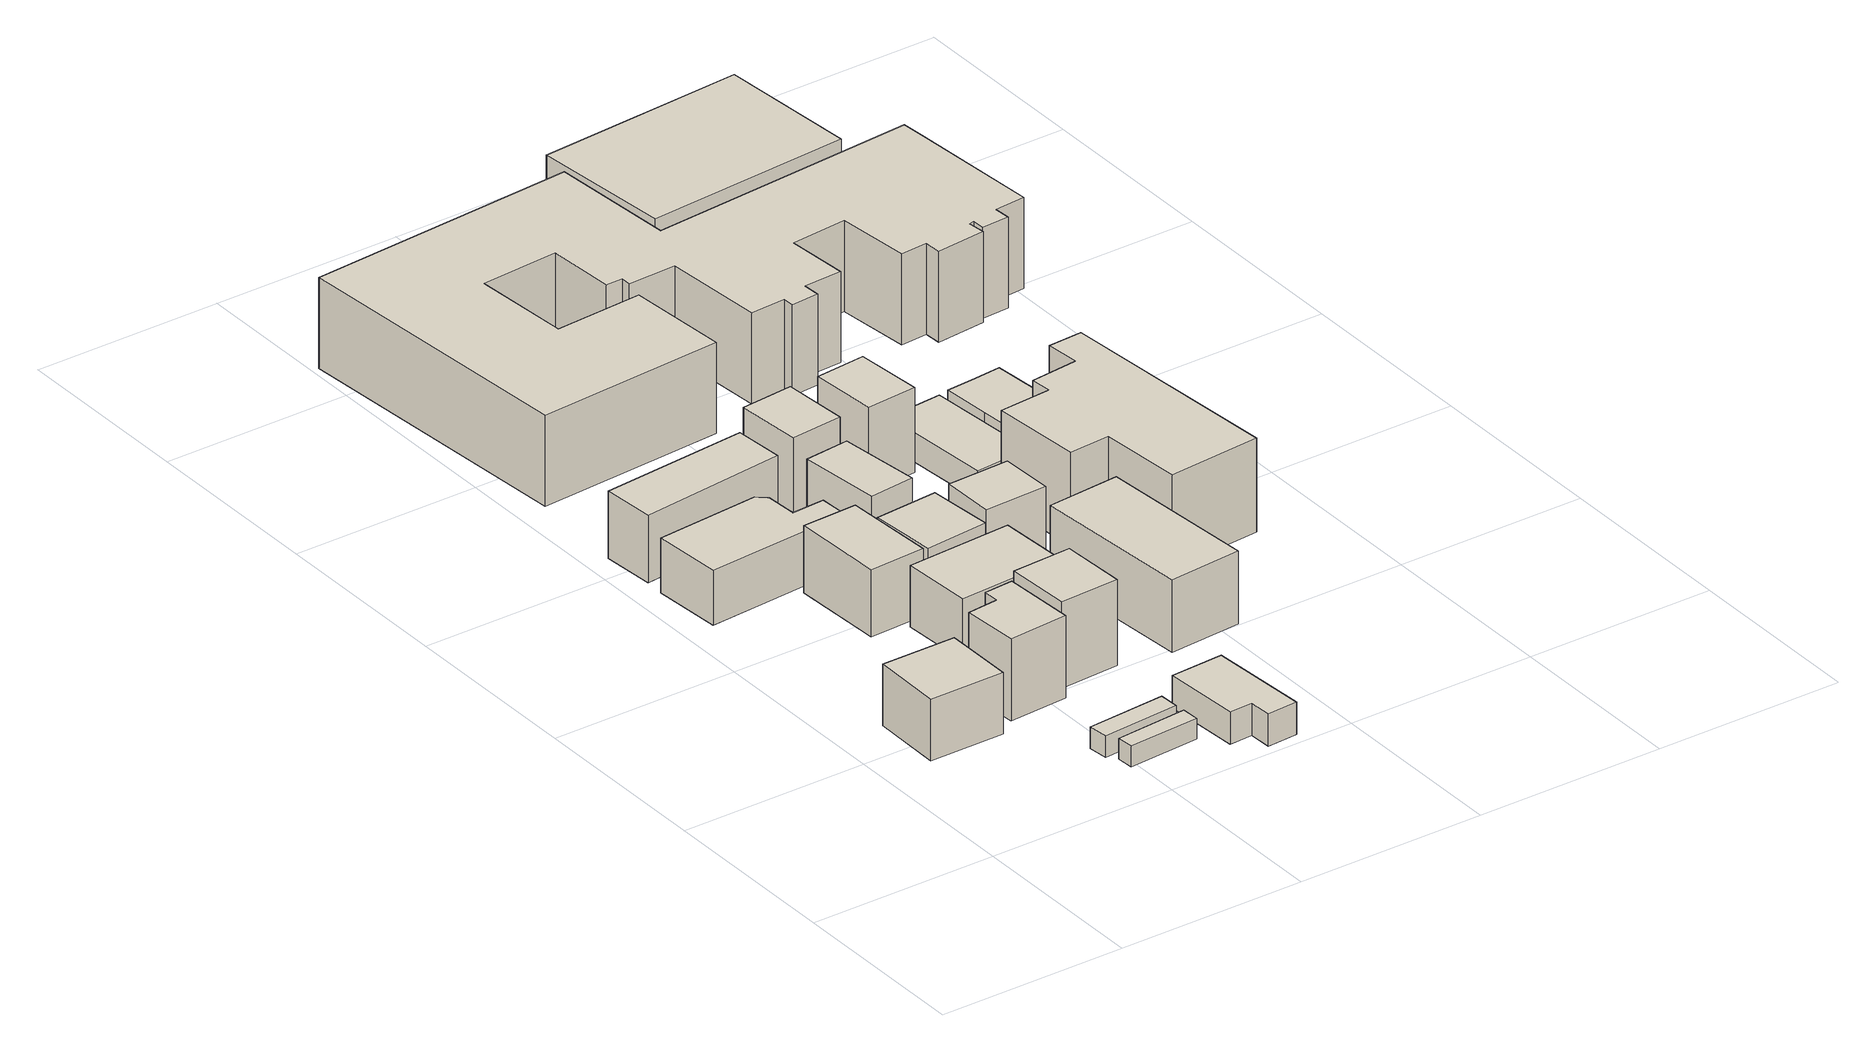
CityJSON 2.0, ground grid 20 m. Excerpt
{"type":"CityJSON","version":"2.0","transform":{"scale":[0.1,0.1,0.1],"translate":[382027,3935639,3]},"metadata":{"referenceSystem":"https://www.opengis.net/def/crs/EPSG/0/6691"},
"CityObjects":{
"building1":{"type":"Building","attributes":{"平成28年度建物利用現況.図形面積":61.57,"平成28年度建物利用現況.建物地上階数":2,"平成28年度建物利用現況.建物地下階数":0,"平成28年度建物利用現況.建物構造コード":"21","平成28年度建物利用現況.建物用途分類コード":"123","平成28年度建物利用現況.建物用途細分類コード":"0","平成28年度建物利用現況.延べ面積換算コード":"1","平成28年度建物利用現況.変化フラグ":"0","平成28年度建物利用現況.延べ面積換算係数":"1.000","平成28年度建物利用現況.過年度修正フラグ":"0","平成28年度建物利用現況.調整フラグ":"0","平成28年度建物利用現況.区市町村コード":"111","平成28年度建物利用現況.大字・町コード":"24","平成28年度建物利用現況.町・丁目コード":"2","平成28年度建物利用現況.13_区市町村コード_大字・町コード_町・丁目コード":"13111024002","平成28年度建物利用現況.区市町村名称":"大田区","平成28年度建物利用現況.町丁目名称":"多摩川二丁目","地域地区":"11,18,25","多摩川浸水想定区域（計画規模）.規模":"L1","多摩川浸水想定区域（計画規模）.浸水ランク":"2","多摩川浸水想定区域（計画規模）.浸水深":1.52,"多摩川浸水想定区域（想定最大規模）.規模":"L2","多摩川浸水想定区域（想定最大規模）.浸水ランク":"2","多摩川浸水想定区域（想定最大規模）.浸水深":2.45,"多摩川浸水想定区域（想定最大規模）.継続時間":1,"城南地区浸水想定区域（想定最大規模）.規模":"L2","城南地区浸水想定区域（想定最大規模）.浸水ランク":"1","城南地区浸水想定区域（想定最大規模）.浸水深":0.281,"usage":"413","measuredHeight":7.1,"storeysAboveGround":2,"storeysBelowGround":0,"BuildingDetails.buildingRoofEdgeArea":61.57,"BuildingDetails.fireproofStructureType":"1003","BuildingDetails.districtsAndZonesType":"11","BuildingDetails.landUsePlanType":"211","BuildingDetails.prefecture":"13","BuildingDetails.city":"13111","BuildingDetails.surveyYear":2016},"geometry":[{"type":"Solid","lod":"1","boundaries":[[[[0,1,2,3]],[[2,4,5,3]],[[1,6,4,2]],[[0,7,6,1]],[[3,5,7,0]],[[4,6,7,5]]]]}]},
"building2":{"type":"Building","attributes":{"平成28年度建物利用現況.図形面積":44.34,"平成28年度建物利用現況.建物地上階数":4,"平成28年度建物利用現況.建物地下階数":0,"平成28年度建物利用現況.建物構造コード":"11","平成28年度建物利用現況.建物用途分類コード":"121","平成28年度建物利用現況.建物用途細分類コード":"0","平成28年度建物利用現況.延べ面積換算コード":"1","平成28年度建物利用現況.変化フラグ":"0","平成28年度建物利用現況.延べ面積換算係数":"1.000","平成28年度建物利用現況.過年度修正フラグ":"0","平成28年度建物利用現況.調整フラグ":"0","平成28年度建物利用現況.区市町村コード":"111","平成28年度建物利用現況.大字・町コード":"24","平成28年度建物利用現況.町・丁目コード":"2","平成28年度建物利用現況.13_区市町村コード_大字・町コード_町・丁目コード":"13111024002","平成28年度建物利用現況.区市町村名称":"大田区","平成28年度建物利用現況.町丁目名称":"多摩川二丁目","地域地区":"11,18,25","多摩川浸水想定区域（計画規模）.規模":"L1","多摩川浸水想定区域（計画規模）.浸水ランク":"2","多摩川浸水想定区域（計画規模）.浸水深":1.51,"多摩川浸水想定区域（想定最大規模）.規模":"L2","多摩川浸水想定区域（想定最大規模）.浸水ランク":"2","多摩川浸水想定区域（想定最大規模）.浸水深":2.43,"多摩川浸水想定区域（想定最大規模）.継続時間":1,"城南地区浸水想定区域（想定最大規模）.規模":"L2","城南地区浸水想定区域（想定最大規模）.浸水ランク":"1","城南地区浸水想定区域（想定最大規模）.浸水深":0.257,"usage":"401","measuredHeight":10.8,"storeysAboveGround":4,"storeysBelowGround":0,"BuildingDetails.buildingRoofEdgeArea":44.34,"BuildingDetails.fireproofStructureType":"1001","BuildingDetails.districtsAndZonesType":"11","BuildingDetails.landUsePlanType":"2121","BuildingDetails.prefecture":"13","BuildingDetails.city":"13111","BuildingDetails.surveyYear":2016},"geometry":[{"type":"Solid","lod":"1","boundaries":[[[[8,9,10,11,12,13]],[[12,14,15,13]],[[11,16,14,12]],[[10,17,16,11]],[[9,18,17,10]],[[8,19,18,9]],[[13,15,19,8]],[[14,16,17,18,19,15]]]]}]},
"building3":{"type":"Building","attributes":{"平成28年度建物利用現況.図形面積":14.3,"平成28年度建物利用現況.建物地上階数":0,"平成28年度建物利用現況.建物地下階数":0,"平成28年度建物利用現況.建物構造コード":"0","平成28年度建物利用現況.建物用途分類コード":"132","平成28年度建物利用現況.建物用途細分類コード":"0","平成28年度建物利用現況.延べ面積換算コード":"0","平成28年度建物利用現況.変化フラグ":"0","平成28年度建物利用現況.延べ面積換算係数":"0.000","平成28年度建物利用現況.過年度修正フラグ":"0","平成28年度建物利用現況.調整フラグ":"1","平成28年度建物利用現況.説明注記":"自転車置場","平成28年度建物利用現況.区市町村コード":"111","平成28年度建物利用現況.大字・町コード":"24","平成28年度建物利用現況.町・丁目コード":"2","平成28年度建物利用現況.13_区市町村コード_大字・町コード_町・丁目コード":"13111024002","平成28年度建物利用現況.区市町村名称":"大田区","平成28年度建物利用現況.町丁目名称":"多摩川二丁目","地域地区":"11,18,25","多摩川浸水想定区域（計画規模）.規模":"L1","多摩川浸水想定区域（計画規模）.浸水ランク":"2","多摩川浸水想定区域（計画規模）.浸水深":1.69,"多摩川浸水想定区域（想定最大規模）.規模":"L2","多摩川浸水想定区域（想定最大規模）.浸水ランク":"2","多摩川浸水想定区域（想定最大規模）.浸水深":2.73,"多摩川浸水想定区域（想定最大規模）.継続時間":1,"城南地区浸水想定区域（想定最大規模）.規模":"L2","城南地区浸水想定区域（想定最大規模）.浸水ランク":"1","城南地区浸水想定区域（想定最大規模）.浸水深":0.281,"usage":"412","measuredHeight":2.2,"BuildingDetails.buildingRoofEdgeArea":14.3,"BuildingDetails.fireproofStructureType":"0","BuildingDetails.districtsAndZonesType":"11","BuildingDetails.landUsePlanType":"2112","BuildingDetails.prefecture":"13","BuildingDetails.city":"13111","BuildingDetails.surveyYear":2016},"geometry":[{"type":"Solid","lod":"1","boundaries":[[[[20,21,22,23]],[[22,24,25,23]],[[21,26,24,22]],[[20,27,26,21]],[[23,25,27,20]],[[24,26,27,25]]]]}]},
"building4":{"type":"Building","attributes":{"平成28年度建物利用現況.図形面積":17.1,"平成28年度建物利用現況.建物地上階数":0,"平成28年度建物利用現況.建物地下階数":0,"平成28年度建物利用現況.建物構造コード":"0","平成28年度建物利用現況.建物用途分類コード":"132","平成28年度建物利用現況.建物用途細分類コード":"0","平成28年度建物利用現況.延べ面積換算コード":"0","平成28年度建物利用現況.変化フラグ":"0","平成28年度建物利用現況.延べ面積換算係数":"0.000","平成28年度建物利用現況.過年度修正フラグ":"0","平成28年度建物利用現況.調整フラグ":"1","平成28年度建物利用現況.説明注記":"自転車置場","平成28年度建物利用現況.区市町村コード":"111","平成28年度建物利用現況.大字・町コード":"24","平成28年度建物利用現況.町・丁目コード":"2","平成28年度建物利用現況.13_区市町村コード_大字・町コード_町・丁目コード":"13111024002","平成28年度建物利用現況.区市町村名称":"大田区","平成28年度建物利用現況.町丁目名称":"多摩川二丁目","地域地区":"11,18,25","多摩川浸水想定区域（計画規模）.規模":"L1","多摩川浸水想定区域（計画規模）.浸水ランク":"2","多摩川浸水想定区域（計画規模）.浸水深":1.69,"多摩川浸水想定区域（想定最大規模）.規模":"L2","多摩川浸水想定区域（想定最大規模）.浸水ランク":"2","多摩川浸水想定区域（想定最大規模）.浸水深":2.73,"多摩川浸水想定区域（想定最大規模）.継続時間":1,"城南地区浸水想定区域（想定最大規模）.規模":"L2","城南地区浸水想定区域（想定最大規模）.浸水ランク":"1","城南地区浸水想定区域（想定最大規模）.浸水深":0.281,"usage":"412","measuredHeight":2.3,"BuildingDetails.buildingRoofEdgeArea":17.1,"BuildingDetails.fireproofStructureType":"0","BuildingDetails.districtsAndZonesType":"11","BuildingDetails.landUsePlanType":"2112","BuildingDetails.prefecture":"13","BuildingDetails.city":"13111","BuildingDetails.surveyYear":2016},"geometry":[{"type":"Solid","lod":"1","boundaries":[[[[28,29,30,31]],[[30,32,33,31]],[[29,34,32,30]],[[28,35,34,29]],[[31,33,35,28]],[[32,34,35,33]]]]}]},
"building5":{"type":"Building","attributes":{"平成28年度建物利用現況.図形面積":100.41,"平成28年度建物利用現況.建物地上階数":2,"平成28年度建物利用現況.建物地下階数":0,"平成28年度建物利用現況.建物構造コード":"12","平成28年度建物利用現況.建物用途分類コード":"142","平成28年度建物利用現況.建物用途細分類コード":"0","平成28年度建物利用現況.延べ面積換算コード":"1","平成28年度建物利用現況.変化フラグ":"0","平成28年度建物利用現況.延べ面積換算係数":"1.000","平成28年度建物利用現況.過年度修正フラグ":"0","平成28年度建物利用現況.調整フラグ":"0","平成28年度建物利用現況.区市町村コード":"111","平成28年度建物利用現況.大字・町コード":"24","平成28年度建物利用現況.町・丁目コード":"2","平成28年度建物利用現況.13_区市町村コード_大字・町コード_町・丁目コード":"13111024002","平成28年度建物利用現況.区市町村名称":"大田区","平成28年度建物利用現況.町丁目名称":"多摩川二丁目","地域地区":"11,18,25","多摩川浸水想定区域（計画規模）.規模":"L1","多摩川浸水想定区域（計画規模）.浸水ランク":"2","多摩川浸水想定区域（計画規模）.浸水深":1.46,"多摩川浸水想定区域（想定最大規模）.規模":"L2","多摩川浸水想定区域（想定最大規模）.浸水ランク":"2","多摩川浸水想定区域（想定最大規模）.浸水深":2.27,"多摩川浸水想定区域（想定最大規模）.継続時間":1,"城南地区浸水想定区域（想定最大規模）.規模":"L2","城南地区浸水想定区域（想定最大規模）.浸水ランク":"1","城南地区浸水想定区域（想定最大規模）.浸水深":0.324,"usage":"415","measuredHeight":6.2,"storeysAboveGround":2,"storeysBelowGround":0,"BuildingDetails.buildingRoofEdgeArea":100.41,"BuildingDetails.fireproofStructureType":"1002","BuildingDetails.districtsAndZonesType":"11","BuildingDetails.landUsePlanType":"2115","BuildingDetails.prefecture":"13","BuildingDetails.city":"13111","BuildingDetails.surveyYear":2016},"geometry":[{"type":"Solid","lod":"1","boundaries":[[[[36,37,38,39,40,41,42]],[[41,43,44,42]],[[40,45,43,41]],[[39,46,45,40]],[[38,47,46,39]],[[37,48,47,38]],[[36,49,48,37]],[[42,44,49,36]],[[43,45,46,47,48,49,44]]]]}]},
"building6":{"type":"Building","attributes":{"平成28年度建物利用現況.図形面積":86.12,"平成28年度建物利用現況.建物地上階数":2,"平成28年度建物利用現況.建物地下階数":0,"平成28年度建物利用現況.建物構造コード":"12","平成28年度建物利用現況.建物用途分類コード":"142","平成28年度建物利用現況.建物用途細分類コード":"0","平成28年度建物利用現況.延べ面積換算コード":"1","平成28年度建物利用現況.変化フラグ":"0","平成28年度建物利用現況.延べ面積換算係数":"1.000","平成28年度建物利用現況.過年度修正フラグ":"0","平成28年度建物利用現況.調整フラグ":"0","平成28年度建物利用現況.区市町村コード":"111","平成28年度建物利用現況.大字・町コード":"24","平成28年度建物利用現況.町・丁目コード":"2","平成28年度建物利用現況.13_区市町村コード_大字・町コード_町・丁目コード":"13111024002","平成28年度建物利用現況.区市町村名称":"大田区","平成28年度建物利用現況.町丁目名称":"多摩川二丁目","地域地区":"11,18,25","多摩川浸水想定区域（計画規模）.規模":"L1","多摩川浸水想定区域（計画規模）.浸水ランク":"2","多摩川浸水想定区域（計画規模）.浸水深":1.56,"多摩川浸水想定区域（想定最大規模）.規模":"L2","多摩川浸水想定区域（想定最大規模）.浸水ランク":"2","多摩川浸水想定区域（想定最大規模）.浸水深":2.37,"多摩川浸水想定区域（想定最大規模）.継続時間":1,"城南地区浸水想定区域（想定最大規模）.規模":"L2","城南地区浸水想定区域（想定最大規模）.浸水ランク":"1","城南地区浸水想定区域（想定最大規模）.浸水深":0.356,"usage":"415","measuredHeight":7.2,"storeysAboveGround":2,"storeysBelowGround":0,"BuildingDetails.buildingRoofEdgeArea":86.12,"BuildingDetails.fireproofStructureType":"1002","BuildingDetails.districtsAndZonesType":"11","BuildingDetails.landUsePlanType":"2115","BuildingDetails.prefecture":"13","BuildingDetails.city":"13111","BuildingDetails.surveyYear":2016},"geometry":[{"type":"Solid","lod":"1","boundaries":[[[[50,51,52,53]],[[52,54,55,53]],[[51,56,54,52]],[[50,57,56,51]],[[53,55,57,50]],[[54,56,57,55]]]]}]},
"building7":{"type":"Building","attributes":{"平成28年度建物利用現況.図形面積":59.14,"平成28年度建物利用現況.建物地上階数":2,"平成28年度建物利用現況.建物地下階数":0,"平成28年度建物利用現況.建物構造コード":"21","平成28年度建物利用現況.建物用途分類コード":"131","平成28年度建物利用現況.建物用途細分類コード":"0","平成28年度建物利用現況.延べ面積換算コード":"1","平成28年度建物利用現況.変化フラグ":"0","平成28年度建物利用現況.延べ面積換算係数":"1.000","平成28年度建物利用現況.過年度修正フラグ":"0","平成28年度建物利用現況.調整フラグ":"0","平成28年度建物利用現況.区市町村コード":"111","平成28年度建物利用現況.大字・町コード":"24","平成28年度建物利用現況.町・丁目コード":"2","平成28年度建物利用現況.13_区市町村コード_大字・町コード_町・丁目コード":"13111024002","平成28年度建物利用現況.区市町村名称":"大田区","平成28年度建物利用現況.町丁目名称":"多摩川二丁目","地域地区":"11,18,25","多摩川浸水想定区域（計画規模）.規模":"L1","多摩川浸水想定区域（計画規模）.浸水ランク":"2","多摩川浸水想定区域（計画規模）.浸水深":1.47,"多摩川浸水想定区域（想定最大規模）.規模":"L2","多摩川浸水想定区域（想定最大規模）.浸水ランク":"2","多摩川浸水想定区域（想定最大規模）.浸水深":2.29,"多摩川浸水想定区域（想定最大規模）.継続時間":1,"城南地区浸水想定区域（想定最大規模）.規模":"L2","城南地区浸水想定区域（想定最大規模）.浸水ランク":"1","城南地区浸水想定区域（想定最大規模）.浸水深":0.23,"usage":"411","measuredHeight":8.5,"storeysAboveGround":2,"storeysBelowGround":0,"BuildingDetails.buildingRoofEdgeArea":59.14,"BuildingDetails.fireproofStructureType":"1003","BuildingDetails.districtsAndZonesType":"11","BuildingDetails.landUsePlanType":"2111","BuildingDetails.prefecture":"13","BuildingDetails.city":"13111","BuildingDetails.surveyYear":2016},"geometry":[{"type":"Solid","lod":"1","boundaries":[[[[58,59,60,61]],[[60,62,63,61]],[[59,64,62,60]],[[58,65,64,59]],[[61,63,65,58]],[[62,64,65,63]]]]}]},
"building8":{"type":"Building","attributes":{"平成28年度建物利用現況.図形面積":44.87,"平成28年度建物利用現況.建物地上階数":3,"平成28年度建物利用現況.建物地下階数":0,"平成28年度建物利用現況.建物構造コード":"12","平成28年度建物利用現況.建物用途分類コード":"131","平成28年度建物利用現況.建物用途細分類コード":"0","平成28年度建物利用現況.延べ面積換算コード":"1","平成28年度建物利用現況.変化フラグ":"0","平成28年度建物利用現況.延べ面積換算係数":"1.000","平成28年度建物利用現況.過年度修正フラグ":"0","平成28年度建物利用現況.調整フラグ":"0","平成28年度建物利用現況.区市町村コード":"111","平成28年度建物利用現況.大字・町コード":"24","平成28年度建物利用現況.町・丁目コード":"2","平成28年度建物利用現況.13_区市町村コード_大字・町コード_町・丁目コード":"13111024002","平成28年度建物利用現況.区市町村名称":"大田区","平成28年度建物利用現況.町丁目名称":"多摩川二丁目","地域地区":"11,18,25","多摩川浸水想定区域（計画規模）.規模":"L1","多摩川浸水想定区域（計画規模）.浸水ランク":"2","多摩川浸水想定区域（計画規模）.浸水深":1.51,"多摩川浸水想定区域（想定最大規模）.規模":"L2","多摩川浸水想定区域（想定最大規模）.浸水ランク":"2","多摩川浸水想定区域（想定最大規模）.浸水深":2.43,"多摩川浸水想定区域（想定最大規模）.継続時間":1,"城南地区浸水想定区域（想定最大規模）.規模":"L2","城南地区浸水想定区域（想定最大規模）.浸水ランク":"1","城南地区浸水想定区域（想定最大規模）.浸水深":0.257,"usage":"411","measuredHeight":11.2,"storeysAboveGround":3,"storeysBelowGround":0,"BuildingDetails.buildingRoofEdgeArea":44.87,"BuildingDetails.fireproofStructureType":"1002","BuildingDetails.districtsAndZonesType":"11","BuildingDetails.landUsePlanType":"2111","BuildingDetails.prefecture":"13","BuildingDetails.city":"13111","BuildingDetails.surveyYear":2016},"geometry":[{"type":"Solid","lod":"1","boundaries":[[[[66,67,68,69]],[[68,70,71,69]],[[67,72,70,68]],[[66,73,72,67]],[[69,71,73,66]],[[70,72,73,71]]]]}]},
"building9":{"type":"Building","attributes":{"平成28年度建物利用現況.図形面積":86.37,"平成28年度建物利用現況.建物地上階数":2,"平成28年度建物利用現況.建物地下階数":0,"平成28年度建物利用現況.建物構造コード":"21","平成28年度建物利用現況.建物用途分類コード":"131","平成28年度建物利用現況.建物用途細分類コード":"0","平成28年度建物利用現況.延べ面積換算コード":"1","平成28年度建物利用現況.変化フラグ":"0","平成28年度建物利用現況.延べ面積換算係数":"1.000","平成28年度建物利用現況.過年度修正フラグ":"0","平成28年度建物利用現況.調整フラグ":"0","平成28年度建物利用現況.区市町村コード":"111","平成28年度建物利用現況.大字・町コード":"24","平成28年度建物利用現況.町・丁目コード":"2","平成28年度建物利用現況.13_区市町村コード_大字・町コード_町・丁目コード":"13111024002","平成28年度建物利用現況.区市町村名称":"大田区","平成28年度建物利用現況.町丁目名称":"多摩川二丁目","地域地区":"11,18,25","多摩川浸水想定区域（計画規模）.規模":"L1","多摩川浸水想定区域（計画規模）.浸水ランク":"2","多摩川浸水想定区域（計画規模）.浸水深":1.41,"多摩川浸水想定区域（想定最大規模）.規模":"L2","多摩川浸水想定区域（想定最大規模）.浸水ランク":"2","多摩川浸水想定区域（想定最大規模）.浸水深":2.33,"多摩川浸水想定区域（想定最大規模）.継続時間":1,"城南地区浸水想定区域（想定最大規模）.規模":"L2","城南地区浸水想定区域（想定最大規模）.浸水ランク":"1","城南地区浸水想定区域（想定最大規模）.浸水深":0.264,"usage":"411","measuredHeight":7.2,"storeysAboveGround":2,"storeysBelowGround":0,"BuildingDetails.buildingRoofEdgeArea":86.37,"BuildingDetails.fireproofStructureType":"1003","BuildingDetails.districtsAndZonesType":"11","BuildingDetails.landUsePlanType":"2111","BuildingDetails.prefecture":"13","BuildingDetails.city":"13111","BuildingDetails.surveyYear":2016},"geometry":[{"type":"Solid","lod":"1","boundaries":[[[[74,75,76,77]],[[76,78,79,77]],[[75,80,78,76]],[[74,81,80,75]],[[77,79,81,74]],[[78,80,81,79]]]]}]},
"building10":{"type":"Building","attributes":{"平成28年度建物利用現況.図形面積":55.21,"平成28年度建物利用現況.建物地上階数":0,"平成28年度建物利用現況.建物地下階数":0,"平成28年度建物利用現況.建物構造コード":"0","平成28年度建物利用現況.建物用途分類コード":"132","平成28年度建物利用現況.建物用途細分類コード":"0","平成28年度建物利用現況.延べ面積換算コード":"0","平成28年度建物利用現況.変化フラグ":"0","平成28年度建物利用現況.延べ面積換算係数":"0.000","平成28年度建物利用現況.過年度修正フラグ":"0","平成28年度建物利用現況.調整フラグ":"1","平成28年度建物利用現況.説明注記":"配電室","平成28年度建物利用現況.区市町村コード":"111","平成28年度建物利用現況.大字・町コード":"24","平成28年度建物利用現況.町・丁目コード":"2","平成28年度建物利用現況.13_区市町村コード_大字・町コード_町・丁目コード":"13111024002","平成28年度建物利用現況.区市町村名称":"大田区","平成28年度建物利用現況.町丁目名称":"多摩川二丁目","地域地区":"11,18,25","多摩川浸水想定区域（計画規模）.規模":"L1","多摩川浸水想定区域（計画規模）.浸水ランク":"2","多摩川浸水想定区域（計画規模）.浸水深":1.79,"多摩川浸水想定区域（想定最大規模）.規模":"L2","多摩川浸水想定区域（想定最大規模）.浸水ランク":"2","多摩川浸水想定区域（想定最大規模）.浸水深":2.83,"多摩川浸水想定区域（想定最大規模）.継続時間":1,"城南地区浸水想定区域（想定最大規模）.規模":"L2","城南地区浸水想定区域（想定最大規模）.浸水ランク":"1","城南地区浸水想定区域（想定最大規模）.浸水深":0.314,"usage":"412","measuredHeight":3.7,"BuildingDetails.buildingRoofEdgeArea":55.21,"BuildingDetails.fireproofStructureType":"0","BuildingDetails.districtsAndZonesType":"11","BuildingDetails.landUsePlanType":"2112","BuildingDetails.prefecture":"13","BuildingDetails.city":"13111","BuildingDetails.surveyYear":2016},"geometry":[{"type":"Solid","lod":"1","boundaries":[[[[82,83,84,85,86,87]],[[86,88,89,87]],[[85,90,88,86]],[[84,91,90,85]],[[83,92,91,84]],[[82,93,92,83]],[[87,89,93,82]],[[88,90,91,92,93,89]]]]}]},
"building11":{"type":"Building","attributes":{"平成28年度建物利用現況.図形面積":9.22,"平成28年度建物利用現況.建物地上階数":0,"平成28年度建物利用現況.建物地下階数":0,"平成28年度建物利用現況.建物構造コード":"0","平成28年度建物利用現況.建物用途分類コード":"142","平成28年度建物利用現況.建物用途細分類コード":"0","平成28年度建物利用現況.延べ面積換算コード":"0","平成28年度建物利用現況.変化フラグ":"0","平成28年度建物利用現況.延べ面積換算係数":"0.000","平成28年度建物利用現況.過年度修正フラグ":"0","平成28年度建物利用現況.調整フラグ":"1","平成28年度建物利用現況.説明注記":"物置","平成28年度建物利用現況.区市町村コード":"111","平成28年度建物利用現況.大字・町コード":"24","平成28年度建物利用現況.町・丁目コード":"2","平成28年度建物利用現況.13_区市町村コード_大字・町コード_町・丁目コード":"13111024002","平成28年度建物利用現況.区市町村名称":"大田区","平成28年度建物利用現況.町丁目名称":"多摩川二丁目","地域地区":"11,18,25","多摩川浸水想定区域（計画規模）.規模":"L1","多摩川浸水想定区域（計画規模）.浸水ランク":"2","多摩川浸水想定区域（計画規模）.浸水深":1.47,"多摩川浸水想定区域（想定最大規模）.規模":"L2","多摩川浸水想定区域（想定最大規模）.浸水ランク":"2","多摩川浸水想定区域（想定最大規模）.浸水深":2.29,"多摩川浸水想定区域（想定最大規模）.継続時間":1,"城南地区浸水想定区域（想定最大規模）.規模":"L2","城南地区浸水想定区域（想定最大規模）.浸水ランク":"1","城南地区浸水想定区域（想定最大規模）.浸水深":0.356,"usage":"415","measuredHeight":2.5,"BuildingDetails.buildingRoofEdgeArea":9.22,"BuildingDetails.fireproofStructureType":"0","BuildingDetails.districtsAndZonesType":"11","BuildingDetails.landUsePlanType":"2115","BuildingDetails.prefecture":"13","BuildingDetails.city":"13111","BuildingDetails.surveyYear":2016},"geometry":[{"type":"Solid","lod":"1","boundaries":[[[[94,95,96,97]],[[96,98,99,97]],[[95,100,98,96]],[[94,101,100,95]],[[97,99,101,94]],[[98,100,101,99]]]]}]},
"building12":{"type":"Building","attributes":{"平成28年度建物利用現況.図形面積":48.36,"平成28年度建物利用現況.建物地上階数":2,"平成28年度建物利用現況.建物地下階数":0,"平成28年度建物利用現況.建物構造コード":"21","平成28年度建物利用現況.建物用途分類コード":"131","平成28年度建物利用現況.建物用途細分類コード":"0","平成28年度建物利用現況.延べ面積換算コード":"1","平成28年度建物利用現況.変化フラグ":"0","平成28年度建物利用現況.延べ面積換算係数":"1.000","平成28年度建物利用現況.過年度修正フラグ":"0","平成28年度建物利用現況.調整フラグ":"0","平成28年度建物利用現況.区市町村コード":"111","平成28年度建物利用現況.大字・町コード":"24","平成28年度建物利用現況.町・丁目コード":"2","平成28年度建物利用現況.13_区市町村コード_大字・町コード_町・丁目コード":"13111024002","平成28年度建物利用現況.区市町村名称":"大田区","平成28年度建物利用現況.町丁目名称":"多摩川二丁目","地域地区":"11,18,25","多摩川浸水想定区域（計画規模）.規模":"L1","多摩川浸水想定区域（計画規模）.浸水ランク":"2","多摩川浸水想定区域（計画規模）.浸水深":1.37,"多摩川浸水想定区域（想定最大規模）.規模":"L2","多摩川浸水想定区域（想定最大規模）.浸水ランク":"2","多摩川浸水想定区域（想定最大規模）.浸水深":2.19,"多摩川浸水想定区域（想定最大規模）.継続時間":1,"城南地区浸水想定区域（想定最大規模）.規模":"L2","城南地区浸水想定区域（想定最大規模）.浸水ランク":"1","城南地区浸水想定区域（想定最大規模）.浸水深":0.23,"usage":"411","measuredHeight":7.9,"storeysAboveGround":2,"storeysBelowGround":0,"BuildingDetails.buildingRoofEdgeArea":48.36,"BuildingDetails.fireproofStructureType":"1003","BuildingDetails.districtsAndZonesType":"11","BuildingDetails.landUsePlanType":"2111","BuildingDetails.prefecture":"13","BuildingDetails.city":"13111","BuildingDetails.surveyYear":2016},"geometry":[{"type":"Solid","lod":"1","boundaries":[[[[102,103,104,105]],[[104,106,107,105]],[[103,108,106,104]],[[102,109,108,103]],[[105,107,109,102]],[[106,108,109,107]]]]}]},
"building13":{"type":"Building","attributes":{"地域地区":"11,18,25","多摩川浸水想定区域（計画規模）.規模":"L1","多摩川浸水想定区域（計画規模）.浸水ランク":"2","多摩川浸水想定区域（計画規模）.浸水深":1.47,"多摩川浸水想定区域（想定最大規模）.規模":"L2","多摩川浸水想定区域（想定最大規模）.浸水ランク":"2","多摩川浸水想定区域（想定最大規模）.浸水深":2.29,"多摩川浸水想定区域（想定最大規模）.継続時間":1,"城南地区浸水想定区域（想定最大規模）.規模":"L2","城南地区浸水想定区域（想定最大規模）.浸水ランク":"1","城南地区浸水想定区域（想定最大規模）.浸水深":0.324,"usage":"411","measuredHeight":9.8,"BuildingDetails.fireproofStructureType":"0","BuildingDetails.districtsAndZonesType":"11","BuildingDetails.landUsePlanType":"0","BuildingDetails.prefecture":"13","BuildingDetails.city":"13111","BuildingDetails.surveyYear":2016},"geometry":[{"type":"Solid","lod":"1","boundaries":[[[[110,111,112,113]],[[112,114,115,113]],[[111,116,114,112]],[[110,117,116,111]],[[113,115,117,110]],[[114,116,117,115]]]]}]},
"building14":{"type":"Building","attributes":{"平成28年度建物利用現況.図形面積":38.96,"平成28年度建物利用現況.建物地上階数":3,"平成28年度建物利用現況.建物地下階数":0,"平成28年度建物利用現況.建物構造コード":"12","平成28年度建物利用現況.建物用途分類コード":"131","平成28年度建物利用現況.建物用途細分類コード":"0","平成28年度建物利用現況.延べ面積換算コード":"1","平成28年度建物利用現況.変化フラグ":"0","平成28年度建物利用現況.延べ面積換算係数":"1.000","平成28年度建物利用現況.過年度修正フラグ":"0","平成28年度建物利用現況.調整フラグ":"0","平成28年度建物利用現況.区市町村コード":"111","平成28年度建物利用現況.大字・町コード":"24","平成28年度建物利用現況.町・丁目コード":"2","平成28年度建物利用現況.13_区市町村コード_大字・町コード_町・丁目コード":"13111024002","平成28年度建物利用現況.区市町村名称":"大田区","平成28年度建物利用現況.町丁目名称":"多摩川二丁目","地域地区":"11,18,25","多摩川浸水想定区域（計画規模）.規模":"L1","多摩川浸水想定区域（計画規模）.浸水ランク":"2","多摩川浸水想定区域（計画規模）.浸水深":1.36,"多摩川浸水想定区域（想定最大規模）.規模":"L2","多摩川浸水想定区域（想定最大規模）.浸水ランク":"2","多摩川浸水想定区域（想定最大規模）.浸水深":2.12,"多摩川浸水想定区域（想定最大規模）.継続時間":2,"城南地区浸水想定区域（想定最大規模）.規模":"L2","城南地区浸水想定区域（想定最大規模）.浸水ランク":"1","城南地区浸水想定区域（想定最大規模）.浸水深":0.356,"usage":"411","measuredHeight":11.3,"storeysAboveGround":3,"storeysBelowGround":0,"BuildingDetails.buildingRoofEdgeArea":38.96,"BuildingDetails.fireproofStructureType":"1002","BuildingDetails.districtsAndZonesType":"11","BuildingDetails.landUsePlanType":"2111","BuildingDetails.prefecture":"13","BuildingDetails.city":"13111","BuildingDetails.surveyYear":2016},"geometry":[{"type":"Solid","lod":"1","boundaries":[[[[118,119,120,121]],[[120,122,123,121]],[[119,124,122,120]],[[118,125,124,119]],[[121,123,125,118]],[[122,124,125,123]]]]}]},
"building15":{"type":"Building","attributes":{"平成28年度建物利用現況.図形面積":38.55,"平成28年度建物利用現況.建物地上階数":2,"平成28年度建物利用現況.建物地下階数":0,"平成28年度建物利用現況.建物構造コード":"21","平成28年度建物利用現況.建物用途分類コード":"131","平成28年度建物利用現況.建物用途細分類コード":"0","平成28年度建物利用現況.延べ面積換算コード":"1","平成28年度建物利用現況.変化フラグ":"0","平成28年度建物利用現況.延べ面積換算係数":"1.000","平成28年度建物利用現況.過年度修正フラグ":"0","平成28年度建物利用現況.調整フラグ":"0","平成28年度建物利用現況.区市町村コード":"111","平成28年度建物利用現況.大字・町コード":"24","平成28年度建物利用現況.町・丁目コード":"2","平成28年度建物利用現況.13_区市町村コード_大字・町コード_町・丁目コード":"13111024002","平成28年度建物利用現況.区市町村名称":"大田区","平成28年度建物利用現況.町丁目名称":"多摩川二丁目","地域地区":"11,18,25","多摩川浸水想定区域（計画規模）.規模":"L1","多摩川浸水想定区域（計画規模）.浸水ランク":"2","多摩川浸水想定区域（計画規模）.浸水深":1.27,"多摩川浸水想定区域（想定最大規模）.規模":"L2","多摩川浸水想定区域（想定最大規模）.浸水ランク":"2","多摩川浸水想定区域（想定最大規模）.浸水深":2.09,"多摩川浸水想定区域（想定最大規模）.継続時間":1,"城南地区浸水想定区域（想定最大規模）.規模":"L2","城南地区浸水想定区域（想定最大規模）.浸水ランク":"1","城南地区浸水想定区域（想定最大規模）.浸水深":0.194,"usage":"411","measuredHeight":7.3,"storeysAboveGround":2,"storeysBelowGround":0,"BuildingDetails.buildingRoofEdgeArea":38.55,"BuildingDetails.fireproofStructureType":"1003","BuildingDetails.districtsAndZonesType":"11","BuildingDetails.landUsePlanType":"2111","BuildingDetails.prefecture":"13","BuildingDetails.city":"13111","BuildingDetails.surveyYear":2016},"geometry":[{"type":"Solid","lod":"1","boundaries":[[[[126,127,128,129]],[[128,130,131,129]],[[127,132,130,128]],[[126,133,132,127]],[[129,131,133,126]],[[130,132,133,131]]]]}]},
"building16":{"type":"Building","attributes":{"平成28年度建物利用現況.図形面積":133.39,"平成28年度建物利用現況.建物地上階数":2,"平成28年度建物利用現況.建物地下階数":0,"平成28年度建物利用現況.建物構造コード":"12","平成28年度建物利用現況.建物用途分類コード":"141","平成28年度建物利用現況.建物用途細分類コード":"0","平成28年度建物利用現況.延べ面積換算コード":"1","平成28年度建物利用現況.変化フラグ":"0","平成28年度建物利用現況.延べ面積換算係数":"1.000","平成28年度建物利用現況.過年度修正フラグ":"0","平成28年度建物利用現況.調整フラグ":"0","平成28年度建物利用現況.区市町村コード":"111","平成28年度建物利用現況.大字・町コード":"24","平成28年度建物利用現況.町・丁目コード":"2","平成28年度建物利用現況.13_区市町村コード_大字・町コード_町・丁目コード":"13111024002","平成28年度建物利用現況.区市町村名称":"大田区","平成28年度建物利用現況.町丁目名称":"多摩川二丁目","地域地区":"11,18,25","多摩川浸水想定区域（計画規模）.規模":"L1","多摩川浸水想定区域（計画規模）.浸水ランク":"2","多摩川浸水想定区域（計画規模）.浸水深":1.41,"多摩川浸水想定区域（想定最大規模）.規模":"L2","多摩川浸水想定区域（想定最大規模）.浸水ランク":"2","多摩川浸水想定区域（想定最大規模）.浸水深":2.33,"多摩川浸水想定区域（想定最大規模）.継続時間":1,"城南地区浸水想定区域（想定最大規模）.規模":"L2","城南地区浸水想定区域（想定最大規模）.浸水ランク":"1","城南地区浸水想定区域（想定最大規模）.浸水深":0.264,"usage":"441","measuredHeight":9.4,"storeysAboveGround":2,"storeysBelowGround":0,"BuildingDetails.buildingRoofEdgeArea":133.39,"BuildingDetails.fireproofStructureType":"1002","BuildingDetails.districtsAndZonesType":"11","BuildingDetails.landUsePlanType":"213","BuildingDetails.prefecture":"13","BuildingDetails.city":"13111","BuildingDetails.surveyYear":2016},"geometry":[{"type":"Solid","lod":"1","boundaries":[[[[134,135,136,137]],[[136,138,139,137]],[[135,140,138,136]],[[134,141,140,135]],[[137,139,141,134]],[[138,140,141,139]]]]}]},
"building17":{"type":"Building","attributes":{"平成28年度建物利用現況.図形面積":39.14,"平成28年度建物利用現況.建物地上階数":3,"平成28年度建物利用現況.建物地下階数":0,"平成28年度建物利用現況.建物構造コード":"12","平成28年度建物利用現況.建物用途分類コード":"131","平成28年度建物利用現況.建物用途細分類コード":"0","平成28年度建物利用現況.延べ面積換算コード":"2","平成28年度建物利用現況.変化フラグ":"2","平成28年度建物利用現況.延べ面積換算係数":"0.850","平成28年度建物利用現況.過年度修正フラグ":"0","平成28年度建物利用現況.調整フラグ":"0","平成28年度建物利用現況.区市町村コード":"111","平成28年度建物利用現況.大字・町コード":"24","平成28年度建物利用現況.町・丁目コード":"2","平成28年度建物利用現況.13_区市町村コード_大字・町コード_町・丁目コード":"13111024002","平成28年度建物利用現況.区市町村名称":"大田区","平成28年度建物利用現況.町丁目名称":"多摩川二丁目","地域地区":"11,18,25","多摩川浸水想定区域（計画規模）.規模":"L1","多摩川浸水想定区域（計画規模）.浸水ランク":"2","多摩川浸水想定区域（計画規模）.浸水深":1.46,"多摩川浸水想定区域（想定最大規模）.規模":"L2","多摩川浸水想定区域（想定最大規模）.浸水ランク":"2","多摩川浸水想定区域（想定最大規模）.浸水深":2.22,"多摩川浸水想定区域（想定最大規模）.継続時間":2,"城南地区浸水想定区域（想定最大規模）.規模":"L2","城南地区浸水想定区域（想定最大規模）.浸水ランク":"1","城南地区浸水想定区域（想定最大規模）.浸水深":0.341,"usage":"411","measuredHeight":9.9,"storeysAboveGround":3,"storeysBelowGround":0,"BuildingDetails.buildingRoofEdgeArea":39.14,"BuildingDetails.fireproofStructureType":"1002","BuildingDetails.districtsAndZonesType":"11","BuildingDetails.landUsePlanType":"2111","BuildingDetails.prefecture":"13","BuildingDetails.city":"13111","BuildingDetails.surveyYear":2016},"geometry":[{"type":"Solid","lod":"1","boundaries":[[[[142,143,144,145]],[[144,146,147,145]],[[143,148,146,144]],[[142,149,148,143]],[[145,147,149,142]],[[146,148,149,147]]]]}]},
"building18":{"type":"Building","attributes":{"地域地区":"11,18,25","多摩川浸水想定区域（計画規模）.規模":"L1","多摩川浸水想定区域（計画規模）.浸水ランク":"2","多摩川浸水想定区域（計画規模）.浸水深":1.37,"多摩川浸水想定区域（想定最大規模）.規模":"L2","多摩川浸水想定区域（想定最大規模）.浸水ランク":"2","多摩川浸水想定区域（想定最大規模）.浸水深":2.19,"多摩川浸水想定区域（想定最大規模）.継続時間":1,"城南地区浸水想定区域（想定最大規模）.規模":"L2","城南地区浸水想定区域（想定最大規模）.浸水ランク":"1","城南地区浸水想定区域（想定最大規模）.浸水深":0.341,"measuredHeight":3.1,"BuildingDetails.fireproofStructureType":"0","BuildingDetails.districtsAndZonesType":"11","BuildingDetails.landUsePlanType":"0","BuildingDetails.prefecture":"13","BuildingDetails.city":"13111","BuildingDetails.surveyYear":2016},"geometry":[{"type":"Solid","lod":"1","boundaries":[[[[150,151,152,153]],[[152,154,155,153]],[[151,156,154,152]],[[150,157,156,151]],[[153,155,157,150]],[[154,156,157,155]]]]}]},
"building19":{"type":"Building","attributes":{"平成28年度建物利用現況.図形面積":263.06,"平成28年度建物利用現況.建物地上階数":3,"平成28年度建物利用現況.建物地下階数":0,"平成28年度建物利用現況.建物構造コード":"12","平成28年度建物利用現況.建物用途分類コード":"141","平成28年度建物利用現況.建物用途細分類コード":"0","平成28年度建物利用現況.延べ面積換算コード":"2","平成28年度建物利用現況.変化フラグ":"0","平成28年度建物利用現況.延べ面積換算係数":"0.850","平成28年度建物利用現況.過年度修正フラグ":"0","平成28年度建物利用現況.調整フラグ":"0","平成28年度建物利用現況.区市町村コード":"111","平成28年度建物利用現況.大字・町コード":"24","平成28年度建物利用現況.町・丁目コード":"2","平成28年度建物利用現況.13_区市町村コード_大字・町コード_町・丁目コード":"13111024002","平成28年度建物利用現況.区市町村名称":"大田区","平成28年度建物利用現況.町丁目名称":"多摩川二丁目","地域地区":"11,18,25","多摩川浸水想定区域（計画規模）.規模":"L1","多摩川浸水想定区域（計画規模）.浸水ランク":"2","多摩川浸水想定区域（計画規模）.浸水深":1.27,"多摩川浸水想定区域（想定最大規模）.規模":"L2","多摩川浸水想定区域（想定最大規模）.浸水ランク":"2","多摩川浸水想定区域（想定最大規模）.浸水深":2.09,"多摩川浸水想定区域（想定最大規模）.継続時間":1,"城南地区浸水想定区域（想定最大規模）.規模":"L2","城南地区浸水想定区域（想定最大規模）.浸水ランク":"1","城南地区浸水想定区域（想定最大規模）.浸水深":0.27,"usage":"441","measuredHeight":12.1,"storeysAboveGround":3,"storeysBelowGround":0,"BuildingDetails.buildingRoofEdgeArea":263.06,"BuildingDetails.fireproofStructureType":"1002","BuildingDetails.districtsAndZonesType":"11","BuildingDetails.landUsePlanType":"213","BuildingDetails.prefecture":"13","BuildingDetails.city":"13111","BuildingDetails.surveyYear":2016},"geometry":[{"type":"Solid","lod":"1","boundaries":[[[[158,159,160,161,162,163,164,165,166,167]],[[166,168,169,167]],[[165,170,168,166]],[[164,171,170,165]],[[163,172,171,164]],[[162,173,172,163]],[[161,174,173,162]],[[160,175,174,161]],[[159,176,175,160]],[[158,177,176,159]],[[167,169,177,158]],[[168,170,171,172,173,174,175,176,177,169]]]]}]},
"building20":{"type":"Building","attributes":{"平成28年度建物利用現況.図形面積":1208.8,"平成28年度建物利用現況.建物地上階数":3,"平成28年度建物利用現況.建物地下階数":0,"平成28年度建物利用現況.建物構造コード":"12","平成28年度建物利用現況.建物用途分類コード":"132","平成28年度建物利用現況.建物用途細分類コード":"0","平成28年度建物利用現況.延べ面積換算コード":"1","平成28年度建物利用現況.変化フラグ":"0","平成28年度建物利用現況.延べ面積換算係数":"1.000","平成28年度建物利用現況.過年度修正フラグ":"0","平成28年度建物利用現況.調整フラグ":"0","平成28年度建物利用現況.区市町村コード":"111","平成28年度建物利用現況.大字・町コード":"24","平成28年度建物利用現況.町・丁目コード":"2","平成28年度建物利用現況.13_区市町村コード_大字・町コード_町・丁目コード":"13111024002","平成28年度建物利用現況.区市町村名称":"大田区","平成28年度建物利用現況.町丁目名称":"多摩川二丁目","地域地区":"11,18,25","多摩川浸水想定区域（計画規模）.規模":"L1","多摩川浸水想定区域（計画規模）.浸水ランク":"2","多摩川浸水想定区域（計画規模）.浸水深":1.26,"多摩川浸水想定区域（想定最大規模）.規模":"L2","多摩川浸水想定区域（想定最大規模）.浸水ランク":"2","多摩川浸水想定区域（想定最大規模）.浸水深":2.01,"多摩川浸水想定区域（想定最大規模）.継続時間":1,"城南地区浸水想定区域（想定最大規模）.規模":"L2","城南地区浸水想定区域（想定最大規模）.浸水ランク":"1","城南地区浸水想定区域（想定最大規模）.浸水深":0.302,"usage":"412","measuredHeight":11,"storeysAboveGround":3,"storeysBelowGround":0,"BuildingDetails.buildingRoofEdgeArea":1208.8,"BuildingDetails.fireproofStructureType":"1002","BuildingDetails.districtsAndZonesType":"11","BuildingDetails.landUsePlanType":"2112","BuildingDetails.prefecture":"13","BuildingDetails.city":"13111","BuildingDetails.surveyYear":2016},"geometry":[{"type":"Solid","lod":"1","boundaries":[[[[178,179,180,181,182,183,184,185,186,187,188,189,190,191,192,193,194,195,196,197,198,199,200,201,202,203,204,205,206,207,208,209,210]],[[209,211,212,210]],[[208,213,211,209]],[[207,214,213,208]],[[206,215,214,207]],[[205,216,215,206]],[[204,217,216,205]],[[203,218,217,204]],[[202,219,218,203]],[[201,220,219,202]],[[200,221,220,201]],[[199,222,221,200]],[[198,223,222,199]],[[197,224,223,198]],[[196,225,224,197]],[[195,226,225,196]],[[194,227,226,195]],[[193,228,227,194]],[[192,229,228,193]],[[191,230,229,192]],[[190,231,230,191]],[[189,232,231,190]],[[188,233,232,189]],[[187,234,233,188]],[[186,235,234,187]],[[185,236,235,186]],[[184,237,236,185]],[[183,238,237,184]],[[182,239,238,183]],[[181,240,239,182]],[[180,241,240,181]],[[179,242,241,180]],[[178,243,242,179]],[[210,212,243,178]],[[211,213,214,215,216,217,218,219,220,221,222,223,224,225,226,227,228,229,230,231,232,233,234,235,236,237,238,239,240,241,242,243,212]]]]}]},
"building21":{"type":"Building","attributes":{"平成28年度建物利用現況.図形面積":63.1,"平成28年度建物利用現況.建物地上階数":0,"平成28年度建物利用現況.建物地下階数":0,"平成28年度建物利用現況.建物構造コード":"0","平成28年度建物利用現況.建物用途分類コード":"141","平成28年度建物利用現況.建物用途細分類コード":"0","平成28年度建物利用現況.延べ面積換算コード":"0","平成28年度建物利用現況.変化フラグ":"0","平成28年度建物利用現況.延べ面積換算係数":"0.000","平成28年度建物利用現況.過年度修正フラグ":"0","平成28年度建物利用現況.調整フラグ":"1","平成28年度建物利用現況.説明注記":"外","平成28年度建物利用現況.区市町村コード":"111","平成28年度建物利用現況.大字・町コード":"24","平成28年度建物利用現況.町・丁目コード":"2","平成28年度建物利用現況.13_区市町村コード_大字・町コード_町・丁目コード":"13111024002","平成28年度建物利用現況.区市町村名称":"大田区","平成28年度建物利用現況.町丁目名称":"多摩川二丁目","地域地区":"11,18,25","多摩川浸水想定区域（計画規模）.規模":"L1","多摩川浸水想定区域（計画規模）.浸水ランク":"2","多摩川浸水想定区域（計画規模）.浸水深":1.12,"多摩川浸水想定区域（想定最大規模）.規模":"L2","多摩川浸水想定区域（想定最大規模）.浸水ランク":"2","多摩川浸水想定区域（想定最大規模）.浸水深":1.93,"多摩川浸水想定区域（想定最大規模）.継続時間":1,"城南地区浸水想定区域（想定最大規模）.規模":"L2","城南地区浸水想定区域（想定最大規模）.浸水ランク":"1","城南地区浸水想定区域（想定最大規模）.浸水深":0.341,"usage":"441","measuredHeight":3.9,"BuildingDetails.buildingRoofEdgeArea":63.1,"BuildingDetails.fireproofStructureType":"0","BuildingDetails.districtsAndZonesType":"11","BuildingDetails.landUsePlanType":"213","BuildingDetails.prefecture":"13","BuildingDetails.city":"13111","BuildingDetails.surveyYear":2016},"geometry":[{"type":"Solid","lod":"1","boundaries":[[[[244,245,246,247,248,249,250,251]],[[250,252,253,251]],[[249,254,252,250]],[[248,255,254,249]],[[247,256,255,248]],[[246,257,256,247]],[[245,258,257,246]],[[244,259,258,245]],[[251,253,259,244]],[[252,254,255,256,257,258,259,253]]]]}]},
"building22":{"type":"Building","attributes":{"平成28年度建物利用現況.図形面積":330.25,"平成28年度建物利用現況.建物地上階数":3,"平成28年度建物利用現況.建物地下階数":0,"平成28年度建物利用現況.建物構造コード":"12","平成28年度建物利用現況.建物用途分類コード":"141","平成28年度建物利用現況.建物用途細分類コード":"0","平成28年度建物利用現況.延べ面積換算コード":"1","平成28年度建物利用現況.変化フラグ":"0","平成28年度建物利用現況.延べ面積換算係数":"1.000","平成28年度建物利用現況.過年度修正フラグ":"0","平成28年度建物利用現況.調整フラグ":"0","平成28年度建物利用現況.区市町村コード":"111","平成28年度建物利用現況.大字・町コード":"24","平成28年度建物利用現況.町・丁目コード":"2","平成28年度建物利用現況.13_区市町村コード_大字・町コード_町・丁目コード":"13111024002","平成28年度建物利用現況.区市町村名称":"大田区","平成28年度建物利用現況.町丁目名称":"多摩川二丁目","地域地区":"11,18,25","多摩川浸水想定区域（計画規模）.規模":"L1","多摩川浸水想定区域（計画規模）.浸水ランク":"2","多摩川浸水想定区域（計画規模）.浸水深":1.29,"多摩川浸水想定区域（想定最大規模）.規模":"L2","多摩川浸水想定区域（想定最大規模）.浸水ランク":"2","多摩川浸水想定区域（想定最大規模）.浸水深":2,"多摩川浸水想定区域（想定最大規模）.継続時間":1,"城南地区浸水想定区域（想定最大規模）.規模":"L2","城南地区浸水想定区域（想定最大規模）.浸水ランク":"1","城南地区浸水想定区域（想定最大規模）.浸水深":0.321,"usage":"441","measuredHeight":11.1,"storeysAboveGround":3,"storeysBelowGround":0,"BuildingDetails.buildingRoofEdgeArea":330.25,"BuildingDetails.fireproofStructureType":"1002","BuildingDetails.districtsAndZonesType":"11","BuildingDetails.landUsePlanType":"213","BuildingDetails.prefecture":"13","BuildingDetails.city":"13111","BuildingDetails.surveyYear":2016},"geometry":[{"type":"Solid","lod":"1","boundaries":[[[[260,261,262,263]],[[262,264,265,263]],[[261,266,264,262]],[[260,267,266,261]],[[263,265,267,260]],[[264,266,267,265]]]]}]}
},
"vertices":[
[51,166,11],[52,242,11],[132,242,11],[132,166,11],[132,242,76],[132,166,76],[52,242,76],[51,166,76],
[150,179,12],[146,239,12],[179,242,12],[179,259,12],[210,261,12],[214,183,12],[210,261,99],[214,183,99],[179,259,99],[179,242,99],[146,239,99],[150,179,99],
[191,50,12],[190,68,12],[267,74,12],[268,55,12],[267,74,34],[268,55,34],[190,68,34],[191,50,34],
[182,77,12],[180,98,12],[264,104,12],[265,83,12],[264,104,35],[265,83,35],[180,98,35],[182,77,35],
[149,515,11],[184,517,11],[186,486,11],[31,475,11],[26,549,11],[137,558,11],[147,549,11],[137,558,69],[147,549,69],[26,549,69],[31,475,69],[186,486,69],[184,517,69],[149,515,69],
[27,570,11],[23,626,11],[180,640,11],[184,587,11],[180,640,82],[184,587,82],[23,626,82],[27,570,82],
[134,373,12],[130,472,12],[189,474,12],[194,376,12],[189,474,83],[194,376,83],[130,472,83],[134,373,83],
[221,199,12],[218,269,12],[282,272,12],[285,202,12],[282,272,103],[285,202,103],[218,269,103],[221,199,103],
[177,291,12],[173,367,12],[286,373,12],[290,297,12],[286,373,77],[290,297,77],[173,367,77],[177,291,77],
[313,7,12],[312,31,12],[287,30,12],[282,113,12],[339,116,12],[346,9,12],[339,116,46],[346,9,46],[282,113,46],[287,30,46],[312,31,46],[313,7,46],
[154,534,12],[152,565,12],[181,568,12],[184,536,12],[181,568,36],[184,536,36],[152,565,36],[154,534,36],
[205,383,12],[199,454,12],[267,459,12],[273,389,12],[267,459,76],[273,389,76],[199,454,76],[205,383,76],
[198,461,12],[189,549,12],[237,554,12],[247,466,12],[237,554,95],[247,466,95],[189,549,95],[198,461,95],
[191,573,12],[186,643,12],[242,648,12],[247,578,12],[242,648,105],[247,578,105],[186,643,105],[191,573,105],
[284,403,12],[283,460,12],[350,462,12],[352,405,12],[350,462,79],[352,405,79],[283,460,79],[284,403,79],
[338,190,13],[325,361,13],[403,367,13],[416,196,13],[403,367,90],[416,196,90],[325,361,90],[338,190,90],
[282,582,11],[276,653,11],[330,658,11],[336,586,11],[330,658,101],[336,586,101],[276,653,101],[282,582,101],
[354,513,11],[344,637,11],[404,642,11],[414,518,11],[404,642,42],[414,518,42],[344,637,42],[354,513,42],
[425,311,12],[418,400,12],[374,397,12],[366,494,12],[422,498,12],[420,520,12],[471,525,12],[468,561,12],[505,563,12],[525,319,12],[505,563,111],[525,319,111],[468,561,111],[471,525,111],[420,520,111],[422,498,111],[366,494,111],[374,397,111],[418,400,111],[425,311,111],
[595,961,9],[597,937,9],[608,794,9],[575,791,9],[576,774,9],[547,773,9],[546,786,9],[541,785,9],[543,767,9],[490,762,9],[489,780,9],[460,778,9],[452,856,9],[392,851,9],[397,785,9],[356,783,9],[357,765,9],[327,763,9],[327,775,9],[289,773,9],[281,881,9],[229,879,9],[229,890,9],[211,890,9],[207,963,9],[123,957,9],[131,853,9],[225,859,9],[233,750,9],[32,736,9],[8,1053,9],[297,1074,9],[307,939,9],[297,1074,105],[307,939,105],[8,1053,105],[32,736,105],[233,750,105],[225,859,105],[131,853,105],[123,957,105],[207,963,105],[211,890,105],[229,890,105],[229,879,105],[281,881,105],[289,773,105],[327,775,105],[327,763,105],[357,765,105],[356,783,105],[397,785,105],[392,851,105],[452,856,105],[460,778,105],[489,780,105],[490,762,105],[543,767,105],[541,785,105],[546,786,105],[547,773,105],[576,774,105],[575,791,105],[608,794,105],[597,937,105],[595,961,105],
[462,563,11],[465,531,11],[420,528,11],[415,588,11],[411,639,11],[440,641,11],[472,644,11],[479,564,11],[472,644,46],[479,564,46],[440,641,46],[411,639,46],[415,588,46],[420,528,46],[465,531,46],[462,563,46],
[312,954,10],[298,1103,10],[519,1119,10],[531,970,10],[519,1119,108],[531,970,108],[298,1103,108],[312,954,108]
]}
